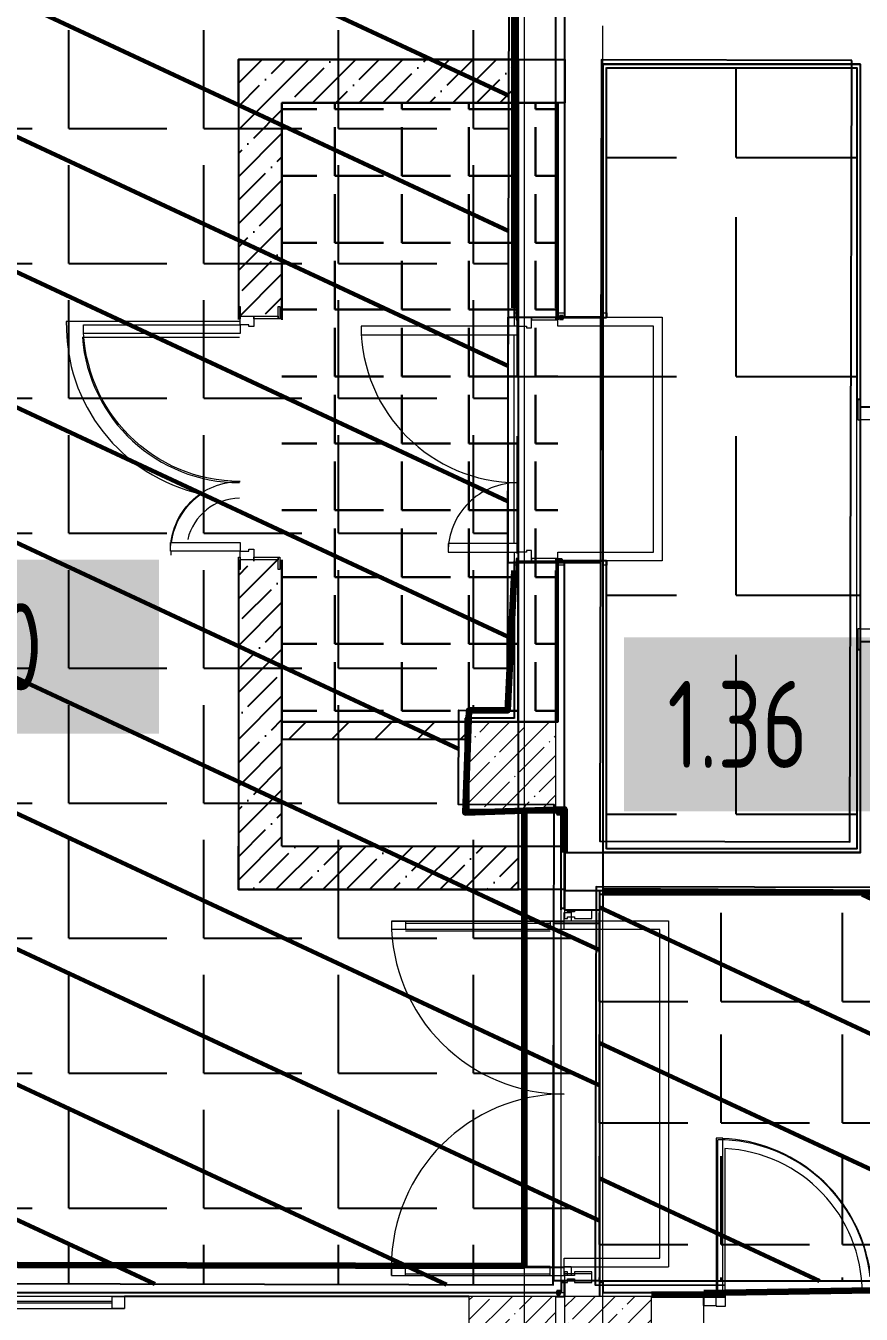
# Model space of a CAD drawing. Header units: millimetres. Extents: x -164500 to 426394, y -23753 to 102118.
# Drawn here: x 35508 to 40309, y 7661 to 15064 of the extents above; entities that cross this region are included whole.
import ezdxf

# ---------------------------------------------------------------- set-up
doc = ezdxf.new("R2010")
doc.units = ezdxf.units.MM
for name, color, linetype, lineweight in [('0) шлифовка', 5, 'Continuous', 60), ('284 стык. профилей', 1, 'Continuous', 120), ('384 ПК-3', 30, 'Continuous', 120), ('7.4) НЗ Плитка 600х600 лиф. шахты', 52, 'Continuous', 30), ('A-DETL-GENF', 7, 'Continuous', 9), ('A-FLOR', 7, 'Continuous', 9), ('A-GLAZ', 7, 'Continuous', 9), ('A-GLAZ-1', 7, 'Continuous', 5), ('A-GLAZ-CWMG-1', 7, 'Continuous', 20), ('S-COLS-1', 7, 'Continuous', 5), ('Оси', 7, 'Continuous', 9)]:
    doc.layers.add(name, color=color, linetype=linetype, lineweight=lineweight)
doc.layers.add('1.1) плитка  КР1', color=40, linetype='Continuous')
doc.layers.add('1.1.1) Плитка КР1 Остаток', color=52, linetype='Continuous')
for name, color, linetype, lineweight, true_color in [('A-DOOR-1', 7, 'Continuous', 5, 0xc0c0c0), ('A-DOOR-4', 7, 'Continuous', 5, 0xd7dbdf), ('A-DOOR-FRAM-1', 7, 'Continuous', 5, 0xc0c0c0)]:
    doc.layers.add(name, color=color, linetype=linetype, lineweight=lineweight, true_color=true_color)
doc.styles.add('СПДС', font='ГОСТ тип А.ttf', dxfattribs={"width": 0.9})
pattern_1 = [(45, (-148669.3, -129.13), (-134.70384, 134.70384), []), (45, (-148534.59, -129.13), (-134.70384, 134.70384), [238.125, -47.625, 0, -47.625])]

# ---------------------------------------------------------------- blocks, each defined once
blk = doc.blocks.new('BSC_Колонна _Прямоугольная - 500х500-23286270-Объем проектирования 1 этажа')
at = {"layer": 'S-COLS-1'}
h = blk.add_hatch(dxfattribs=at)
h.set_pattern_fill('FP_4', color=256, style=0, pattern_type=2)
h.set_pattern_definition([(45, (-38790, -7650), (-114.04925, 114.04925), []), (45, (-38675.95, -7650), (-114.04925, 114.04925), [201.613, -40.323, 6.706, -33.617])])
h.paths.add_polyline_path([(250, -250), (250, 250), (-250, 250), (-250, -250), (85.4, -250)])
for p, q in [((250, 250), (-250, 250)), ((-250, 250), (-250, -250)), ((250, -250), (250, 250)), ((-250, -250), (250, -250))]:
    blk.add_line(p, q, dxfattribs=at)
blk = doc.blocks.new('Прямоугольный импост - Импост структурный с накладкой - 160мм Темный-31239214-Объем проектирования 1 этажа')
at = {"layer": 'A-GLAZ-CWMG-1'}
for p, q in [((-50, 0), (-50, 17)), ((-50, 17), (0, 17)), ((-40, 0), (-50, 0)), ((-40, -40), (-40, 0)), ((0, 0), (-10, 0)), ((-10, 0), (-10, -40)), ((0, 17), (0, 0)), ((-50, -140), (-50, -40)), ((-50, -40), (-40, -40)), ((-10, -40), (0, -40)), ((0, -40), (0, -140)), ((0, -140), (-50, -140))]:
    blk.add_line(p, q, dxfattribs=at)
blk = doc.blocks.new('Дверь_Витражная_остекление_ - ДВН_ДАО_Главный вход_1800 в свету 5-32258809-Объем проектирования 1 этажа')
at = {"layer": 'A-DETL-GENF'}
for p, q in [((992.5, 20), (992.5, -20)), ((992.5, 20), (992.5, -20)), ((-947.5, -20), (-992.5, -20)), ((-947.5, -20), (-992.5, -20)), ((-992.5, -1012.5), (-992.5, -20.8)), ((-992.5, -20.8), (-992.5, -1012.5)), ((-947.5, -1012.5), (-947.5, -20.8)), ((-947.5, -1012.5), (-947.5, -20.8)), ((997.5, -1012.5), (997.5, -20)), ((997.5, -20), (997.5, -1012.5)), ((1042.5, -1012.5), (1042.5, -20)), ((1042.5, -1012.5), (1042.5, -20)), ((-992.5, -100), (-947.5, -100)), ((-982.5, -932.5), (-982.5, -100)), ((-938.5, -932.5), (-938.5, -100)), ((988.5, -932.5), (988.5, -100)), ((1042.5, -100), (997.5, -100)), ((1032.5, -932.5), (1032.5, -100)), ((-992.5, -932.5), (-947.5, -932.5)), ((1042.5, -932.5), (997.5, -932.5)), ((-992.5, -1012.5), (-947.5, -1012.5)), ((-992.5, -1012.5), (-947.5, -1012.5)), ((1042.5, -1012.5), (997.5, -1012.5)), ((997.5, -1012.5), (1042.5, -1012.5))]:
    blk.add_line(p, q, dxfattribs=at)
at = {"layer": 'A-DOOR-1'}
for p, q in [((-1042.5, 20), (-992.5, 20)), ((-1042.5, -20), (-1042.5, 20)), ((-992.5, 20), (-992.5, -20)), ((992.5, 20), (1042.5, 20)), ((992.5, -20), (992.5, 20)), ((1042.5, 20), (1042.5, -20)), ((-992.5, -20), (-1042.5, -20)), ((-992.5, -1012.5), (-992.5, -20.8)), ((1042.5, -20), (992.5, -20)), ((992.5, -1012.5), (992.5, -20.8))]:
    blk.add_line(p, q, dxfattribs=at)
for centre, start, end in [((-992.5, -20), 270, 0), ((992.5, -20), 180, 270)]:
    blk.add_arc(centre, 992.5, start, end, dxfattribs=at)
blk = doc.blocks.new('Прямоугольный импост - Импост структурный с накладкой - 160мм Темный-V90-Объем проектирования 1 этажа')
at = {"layer": 'A-GLAZ-CWMG-1'}
for p, q in [((-25, 0), (-25, 17)), ((-25, 17), (25, 17)), ((-15, 0), (-25, 0)), ((-15, -40), (-15, 0)), ((25, 0), (15, 0)), ((15, 0), (15, -40)), ((25, 17), (25, 0)), ((-25, -140), (-25, -40)), ((-25, -40), (-15, -40)), ((15, -40), (25, -40)), ((25, -40), (25, -140)), ((25, -140), (-25, -140))]:
    blk.add_line(p, q, dxfattribs=at)
blk = doc.blocks.new('BSC_Колонна _Прямоугольная - 500х500-V97-Объем проектирования 1 этажа')
at = {"layer": 'S-COLS-1'}
h = blk.add_hatch(dxfattribs=at)
h.set_pattern_fill('FP_113', color=256, style=0, pattern_type=2)
h.set_pattern_definition([(45, (-38240, -7650), (-114.04925, 114.04925), []), (45, (-38125.95, -7650), (-114.04925, 114.04925), [201.613, -40.323, 6.706, -33.617])])
h.paths.add_polyline_path([(30, -250), (250, -250), (250, 250), (-250, 250), (-250, -250)])
for p, q in [((250, 250), (-250, 250)), ((-250, 250), (-250, -250)), ((250, -250), (250, 250)), ((-250, -250), (250, -250))]:
    blk.add_line(p, q, dxfattribs=at)
blk = doc.blocks.new('110_Дверь_СКБ_2Ст - Д-2 1450x2100h_Лестничная клетка EIS60-31891763-Объем проектирования 1 этажа')
at = {"layer": 'A-DOOR-1'}
for p, q in [((662.5, 1010), (612.5, 1010)), ((612.5, 1010), (612.5, 110)), ((662.5, 110), (662.5, 1010)), ((-637.5, 510), (-637.5, 110)), ((-587.5, 510), (-637.5, 510)), ((-587.5, 110), (-587.5, 510)), ((-637.5, 110), (-587.5, 110)), ((612.5, 110), (662.5, 110))]:
    blk.add_line(p, q, dxfattribs=at)
for centre, radius, start, end in [((662.5, 110), 900, 90, 180), ((-637.5, 110), 400, 360, 90)]:
    blk.add_arc(centre, radius, start, end, dxfattribs=at)
at = {"layer": 'A-DOOR-FRAM-1'}
for p, q in [((-672.5, 118), (-742.5, 118)), ((-742.5, 118), (-742.5, 110)), ((-742.5, 110), (-672.5, 110)), ((-637.5, 110), (-687.5, 110)), ((-687.5, 110), (-687.5, 30)), ((-672.5, 110), (-672.5, 118)), ((-637.5, 60), (-637.5, 110)), ((662.5, 110), (662.5, 60)), ((712.5, 110), (662.5, 110)), ((767.5, 118), (697.5, 118)), ((697.5, 118), (697.5, 110)), ((697.5, 110), (767.5, 110)), ((712.5, 30), (712.5, 110)), ((767.5, 110), (767.5, 118)), ((-687.5, 30), (-627.5, 30)), ((-672.5, 30), (-687.5, 30)), ((-687.5, 30), (-687.5, -110)), ((-672.5, -110), (-672.5, 30)), ((-627.5, 60), (-637.5, 60)), ((-627.5, 30), (-627.5, 60)), ((662.5, 60), (652.5, 60)), ((652.5, 60), (652.5, 30)), ((652.5, 30), (712.5, 30)), ((712.5, 30), (697.5, 30)), ((697.5, 30), (697.5, -110)), ((712.5, -110), (712.5, 30)), ((-672.5, -110), (-742.5, -110)), ((-742.5, -110), (-742.5, -118)), ((-742.5, -118), (-672.5, -118)), ((-687.5, -110), (-672.5, -110)), ((-672.5, -118), (-672.5, -110)), ((697.5, -110), (712.5, -110)), ((767.5, -110), (697.5, -110)), ((697.5, -110), (697.5, -118)), ((697.5, -118), (767.5, -118)), ((767.5, -118), (767.5, -110))]:
    blk.add_line(p, q, dxfattribs=at)
blk = doc.blocks.new('BSC_Колонна _Прямоугольная - 500х500-V189-Объем проектирования 1 этажа')
at = {"layer": 'S-COLS-1'}
h = blk.add_hatch(dxfattribs=at)
h.set_pattern_fill('FP_180', color=256, style=0, pattern_type=2)
h.set_pattern_definition([(45, (-38240, -10950), (-114.04925, 114.04925), []), (45, (-38125.95, -10950), (-114.04925, 114.04925), [201.613, -40.323, 6.706, -33.617])])
h.paths.add_polyline_path([(250, -250), (250, 250), (-250, 250), (-250, -250), (10, -250)])
for p, q in [((250, 250), (-250, 250)), ((-250, 250), (-250, -250)), ((250, -250), (250, 250)), ((-250, -250), (250, -250))]:
    blk.add_line(p, q, dxfattribs=at)
blk = doc.blocks.new('DOR_Дверь лифта - 1350х2050h-V197-Объем проектирования 1 этажа')
at = {"layer": 'A-DOOR-1'}
for p, q in [((-600, 125), (-720, 125)), ((-720, 125), (-720, 110)), ((-720, 110), (-600, 110)), ((-675, 110), (-675, -110)), ((-600, 110), (-675, 110)), ((-600, 110), (-600, 125)), ((600, 110), (-600, 110)), ((-600, 110), (-600, -110)), ((720, 125), (600, 125)), ((600, 125), (600, 110)), ((600, -110), (600, 110)), ((675, 110), (600, 110)), ((600, 110), (720, 110)), ((675, -110), (675, 110)), ((720, 110), (720, 125)), ((-675, -110), (-600, -110)), ((-600, -110), (600, -110)), ((-20, -120), (-20, -150)), ((600, -120), (-20, -120)), ((600, -110), (675, -110)), ((600, -150), (600, -120)), ((-600, -150), (-600, -180)), ((20, -150), (-600, -150)), ((-600, -180), (20, -180)), ((-600, -190), (-600, -220)), ((20, -190), (-600, -190)), ((-600, -220), (20, -220)), ((-20, -150), (600, -150)), ((-20, -220), (-20, -250)), ((600, -220), (-20, -220)), ((20, -180), (20, -150)), ((20, -220), (20, -190)), ((600, -250), (600, -220)), ((-20, -250), (600, -250))]:
    blk.add_line(p, q, dxfattribs=at)
at = {"layer": 'A-DOOR-FRAM-1'}
for p, q in [((600, -117), (600, -120)), ((1203, -117), (600, -117)), ((600, -120), (1200, -120)), ((1200, -120), (1200, -180)), ((1203, -183), (1203, -117)), ((1200, -180), (20, -180)), ((20, -180), (20, -183)), ((20, -183), (1203, -183)), ((1203, -187), (20, -187)), ((20, -187), (20, -190)), ((20, -190), (1200, -190)), ((1200, -190), (1200, -250)), ((1203, -253), (1203, -187)), ((600, -250), (600, -253)), ((1200, -250), (600, -250)), ((600, -253), (1203, -253))]:
    blk.add_line(p, q, dxfattribs=at)
blk = doc.blocks.new('Прямоугольный импост - Импост структурный с накладкой - 160мм Темный-32469899-Объем проектирования 1 этажа')
at = {"layer": 'A-GLAZ-CWMG-1'}
for p, q in [((0, 17), (-50, 17)), ((-50, 17), (-50, 0)), ((-50, 0), (-40, 0)), ((-40, 0), (-40, -40)), ((-10, -40), (-10, 0)), ((-10, 0), (0, 0)), ((0, 0), (0, 17)), ((-40, -40), (-50, -40)), ((-50, -40), (-50, -140)), ((0, -40), (-10, -40)), ((0, -140), (0, -40)), ((-50, -140), (0, -140))]:
    blk.add_line(p, q, dxfattribs=at)
blk = doc.blocks.new('Дверь_Витражная_остекление_ - ДВН_ДАО_Главный вход_1200 в свету-V264-Объем проектирования 1 этажа')
at = {"layer": 'A-DETL-GENF'}
for p, q in [((-607.5, 925), (-647.5, 925)), ((-647.5, 925), (-647.5, 35)), ((-607.5, 915.3), (-607.5, 925)), ((-607.5, 37), (-607.5, 915.3)), ((647.5, 430), (607.5, 430)), ((607.5, 430), (607.5, 425.8)), ((607.5, 425.8), (607.5, 375.6)), ((607.5, 375.6), (607.5, 30)), ((647.5, 37), (647.5, 429.2)), ((-647.5, 30), (-607.5, 30)), ((-592.5, 30), (-647.5, 30)), ((-607.5, 30), (-607.5, 37)), ((-592.5, -40), (-592.5, 30)), ((592.5, -40), (592.5, 30)), ((592.5, 30), (647.5, 30)), ((607.5, 30), (647.5, 30)), ((-647.5, -35), (-647.5, -40)), ((-647.5, -40), (-592.5, -40)), ((647.5, -40), (592.5, -40)), ((647.5, -35), (647.5, -40))]:
    blk.add_line(p, q, dxfattribs=at)
at = {"layer": 'A-DOOR-1'}
blk.add_line((-647.5, 925), (-647.5, 35), dxfattribs=at)
for centre, radius, start, end in [((-647.5, 30), 895, 51.99688, 90), ((-647.5, 30), 895, 40.53478, 49.60633), ((-647.5, 30), 895, 28.70051, 37.14685), ((-647.5, 30), 895, 19.40329, 25.28264), ((647.5, 30), 400, 100.12921, 165.53568), ((647.5, 30), 400, 90, 92.50952), ((-647.5, 30), 895, 6.42532, 18.13457), ((647.5, 30), 400, 178.98578, 180), ((-647.5, 30), 895, 360, 0.45102)]:
    blk.add_arc(centre, radius, start, end, dxfattribs=at)
at = {"layer": 'A-DOOR-4'}
blk.add_line((647.5, 429.2), (647.5, 37), dxfattribs=at)
for centre, radius, start, end in [((-647.5, 30), 895, 51.07969, 51.99688), ((-647.5, 30), 895, 49.60633, 50.95725), ((-647.5, 30), 895, 38.34701, 40.53478), ((-647.5, 30), 895, 37.14685, 38.18944), ((-647.5, 30), 895, 25.57619, 28.70051), ((-647.5, 30), 895, 25.28264, 25.52502), ((647.5, 30), 400, 98.16206, 100.12921), ((647.5, 30), 400, 92.50952, 97.85815), ((-647.5, 30), 895, 19.18715, 19.40329), ((-647.5, 30), 895, 18.13457, 19.14762), ((-647.5, 30), 895, 0.45102, 6.42532), ((647.5, 30), 400, 165.53568, 178.98578)]:
    blk.add_arc(centre, radius, start, end, dxfattribs=at)
blk = doc.blocks.new('Прямоугольный импост - 50 x 70 мм-V265-Объем проектирования 1 этажа')
at = {"layer": 'A-GLAZ-CWMG-1'}
for p, q in [((0, 35), (-70, 35)), ((-70, 35), (-70, -35)), ((0, -35), (0, 35)), ((-70, -35), (0, -35))]:
    blk.add_line(p, q, dxfattribs=at)
blk = doc.blocks.new('120_Окно_СКБ_1Ст - 120_Окно_СКБ_1Ст 400х1200 EI30-24228909-Объем проектирования 1 этажа')
at = {"layer": 'A-GLAZ'}
for p, q in [((-600, 30), (-600, 100)), ((-600, 100), (-530, 100)), ((-530, 100), (-530, 30)), ((530, 30), (530, 100)), ((530, 100), (600, 100)), ((600, 100), (600, 30)), ((-530, 30), (-600, 30)), ((600, 30), (530, 30))]:
    blk.add_line(p, q, dxfattribs=at)
at = {"layer": 'A-GLAZ-1'}
for p, q in [((600, 100), (-600, 100)), ((-600, 30), (600, 30)), ((530, 70), (-530, 70)), ((530, 60), (-530, 60))]:
    blk.add_line(p, q, dxfattribs=at)
blk = doc.blocks.new('110_Дверь_СКБ_2Ст - Д-2 1450x2100h_Лестничная клетка EIS60-31576737-Объем проектирования 2 этажа')
at = {"layer": 'A-DOOR-1'}
for p, q in [((-637.5, 1010), (-637.5, 110)), ((-587.5, 1010), (-637.5, 1010)), ((-587.5, 110), (-587.5, 1010)), ((662.5, 510), (612.5, 510)), ((612.5, 510), (612.5, 110)), ((662.5, 110), (662.5, 510)), ((-637.5, 110), (-587.5, 110)), ((612.5, 110), (662.5, 110))]:
    blk.add_line(p, q, dxfattribs=at)
for centre, radius, start, end in [((-637.5, 110), 900, 0, 90), ((662.5, 110), 400, 90, 180)]:
    blk.add_arc(centre, radius, start, end, dxfattribs=at)
at = {"layer": 'A-DOOR-FRAM-1'}
for p, q in [((-672.5, 118), (-742.5, 118)), ((-742.5, 118), (-742.5, 110)), ((-742.5, 110), (-672.5, 110)), ((-637.5, 110), (-687.5, 110)), ((-687.5, 110), (-687.5, 30)), ((-672.5, 110), (-672.5, 118)), ((-637.5, 60), (-637.5, 110)), ((662.5, 110), (662.5, 60)), ((712.5, 110), (662.5, 110)), ((767.5, 118), (697.5, 118)), ((697.5, 118), (697.5, 110)), ((697.5, 110), (767.5, 110)), ((712.5, 30), (712.5, 110)), ((767.5, 110), (767.5, 118)), ((-687.5, 30), (-627.5, 30)), ((-672.5, 30), (-687.5, 30)), ((-687.5, 30), (-687.5, -110)), ((-672.5, -110), (-672.5, 30)), ((-627.5, 60), (-637.5, 60)), ((-627.5, 30), (-627.5, 60)), ((662.5, 60), (652.5, 60)), ((652.5, 60), (652.5, 30)), ((652.5, 30), (712.5, 30)), ((712.5, 30), (697.5, 30)), ((697.5, 30), (697.5, -110)), ((712.5, -110), (712.5, 30)), ((-672.5, -110), (-742.5, -110)), ((-742.5, -110), (-742.5, -118)), ((-742.5, -118), (-672.5, -118)), ((-687.5, -110), (-672.5, -110)), ((-672.5, -118), (-672.5, -110)), ((697.5, -110), (712.5, -110)), ((767.5, -110), (697.5, -110)), ((697.5, -110), (697.5, -118)), ((697.5, -118), (767.5, -118)), ((767.5, -118), (767.5, -110))]:
    blk.add_line(p, q, dxfattribs=at)

msp = doc.modelspace()

# ---------------------------------------------------------------- hatches: boundary and pattern name
at = {"linetype": 'ByBlock', "ltscale": 0.5}
h = msp.add_hatch(dxfattribs=at)
h.set_pattern_fill('ANSI35', color=256, scale=30)
h.set_pattern_definition(pattern_1)
h.paths.add_polyline_path([(36980.005, 14620.871), (38340.005, 14620.871), (38340.005, 14870.871), (36730.005, 14870.871), (36730.005, 14620.871), (36730.005, 13376.329), (36980.005, 13376.329)])
h = msp.add_hatch(dxfattribs=at)
h.set_pattern_fill('ANSI35', color=256, scale=30)
h.set_pattern_definition(pattern_1)
h.paths.add_polyline_path([(36980.005, 11995.871), (36730.005, 11995.871), (36730.005, 10100.871), (38340.005, 10100.871), (38340.005, 10350.871), (36980.005, 10350.871)])
h = msp.add_hatch()
h.set_pattern_fill('ANSI31', color=256, scale=55)
h.set_pattern_definition([(45, (205553.12, 26879), (-123.47852, 123.47852), [])])
h.paths.add_polyline_path([(38054.702, 11063.938), (36980.005, 11063.938), (36980.005, 10964.346), (38054.702, 10964.346)])
at = {"layer": '0) шлифовка', "true_color": 0x2776bb}
h = msp.add_hatch(dxfattribs=at)
h.set_pattern_fill('ANSI31', color=152, scale=222, angle=110)
h.set_pattern_definition([(155, (205553.1, 26879), (-297.8825, -638.811), [])])
h.paths.add_polyline_path([(28087.437, 10813.069), (28066.437, 10813.119), (28059.493, 7854.627), (30229.487, 7849.533), (30229.397, 7811.533), (32729.391, 7805.665), (32729.48, 7843.664), (38538.464, 7830.028), (38544.938, 10588.021), (37994.939, 10589.312), (37996.212, 11131.31), (38276.211, 11130.653), (38303.868, 22912.621), (37674.37, 22914.098), (37531.861, 22914.433), (37044.872, 22915.576), (37044.874, 22916.576), (35244.879, 22920.801), (35244.876, 22919.801), (34757.887, 22920.944), (34615.378, 22921.279), (34285.879, 22922.052), (34264.18, 13678.078), (28094.197, 13692.561)])
h.paths.add_polyline_path([(38543.342, 9908.035), (38804.702, 9908.035), (38804.702, 7853.938), (38543.342, 7853.938)])
h.paths.add_polyline_path([(38824.702, 22789.216), (38314.702, 22789.216), (38314.702, 21459.216), (38824.702, 21459.216)])
h = msp.add_hatch(dxfattribs=at)
h.set_pattern_fill('ANSI31', color=152, scale=222, angle=110)
h.set_pattern_definition([(155, (38804.7, 11553.94), (-297.88, -638.81), [])])
h.paths.add_polyline_path([(42465.702, 10072.938), (38804.702, 10072.938), (38804.702, 7853.938), (42465.702, 7853.938)])
at = {"layer": '1.1) плитка  КР1'}
h = msp.add_hatch(dxfattribs=at)
h.set_pattern_fill('ANGLE', color=256, scale=100)
h.set_pattern_definition([(0, (38804.7, 11553.94), (0, 698.5), [508, -190.5]), (90, (38804.7, 11553.94), (-698.5, 4e-14), [508, -190.5])])
h.paths.add_polyline_path([(42465.702, 10072.938), (38804.702, 10072.938), (38804.702, 7853.938), (42465.702, 7853.938)])
at = {"layer": '1.1.1) Плитка КР1 Остаток'}
h = msp.add_hatch(dxfattribs=at)
h.set_pattern_fill('ANGLE', color=256, scale=111)
h.set_pattern_definition([(0, (205553.1, 26879), (0, 775.335), [563.88, -211.455]), (90, (205553.1, 26879), (-775.335, 5e-14), [563.88, -211.455])])
h.paths.add_polyline_path([(28087.437, 10813.069), (28066.437, 10813.119), (28059.493, 7854.627), (30229.487, 7849.533), (30229.397, 7811.533), (32729.391, 7805.665), (32729.48, 7843.664), (38538.464, 7830.028), (38544.938, 10588.021), (37994.939, 10589.312), (37996.212, 11131.31), (38276.211, 11130.653), (38303.868, 22912.621), (37674.37, 22914.098), (37531.861, 22914.433), (37044.872, 22915.576), (37044.874, 22916.576), (35244.879, 22920.801), (35244.876, 22919.801), (34757.887, 22920.944), (34615.378, 22921.279), (34285.879, 22922.052), (34264.18, 13678.078), (28094.197, 13692.561)])
h.paths.add_polyline_path([(38543.342, 9908.035), (38804.702, 9908.035), (38804.702, 7853.938), (38543.342, 7853.938)])
h.paths.add_polyline_path([(38824.702, 22789.216), (38314.702, 22789.216), (38314.702, 21459.216), (38824.702, 21459.216)])
h = msp.add_hatch(dxfattribs=at)
h.set_pattern_fill('ANGLE', color=256, scale=180)
h.set_pattern_definition([(0, (205553.1, 26879), (0, 1257.3), [914.4, -342.9]), (90, (205553.1, 26879), (-1257.3, 8e-14), [914.4, -342.9])])
h.paths.add_polyline_path([(40283.702, 14822.938), (38845.702, 14822.938), (38845.702, 13387.938), (38824.702, 13387.938), (38824.702, 11989.938), (38845.702, 11989.938), (38845.702, 10334.938), (40283.702, 10334.938), (40283.702, 11478.938), (40304.702, 11478.938), (40304.702, 12918.938), (40283.702, 12918.938)])
h.paths.add_polyline_path([(38813.511, 13387.938), (38595.202, 13387.938), (38595.202, 13377.938), (38575.202, 13377.938), (38575.202, 13387.938), (38562.702, 13387.938), (38562.702, 13373.938), (38554.702, 13373.938), (38414.702, 13373.938), (38414.702, 13328.938), (38384.702, 13328.938), (38384.702, 13338.938), (38334.702, 13338.938), (38334.702, 13373.938), (38326.702, 13373.938), (38326.702, 13387.938), (38281.51, 13387.938), (38278.207, 11980.896), (38313.702, 11980.896), (38313.702, 11988.938), (38314.702, 11988.938), (38326.702, 11988.744), (38326.702, 12003.938), (38334.702, 12038.938), (38384.702, 12038.938), (38384.702, 12048.938), (38414.702, 12048.938), (38414.702, 12003.938), (38554.702, 12003.938), (38570.202, 12003.938), (38570.202, 11999.938), (38590.202, 11999.938), (38590.202, 11989.938), (38813.511, 11989.938)])
at = {"layer": '7.4) НЗ Плитка 600х600 лиф. шахты'}
h = msp.add_hatch(dxfattribs=at)
h.set_pattern_fill('ANGLE', color=256, scale=55)
h.set_pattern_definition([(0, (205553.12, 26879), (0, 384.175), [279.4, -104.775]), (90, (205553.12, 26879), (-384.175, 2e-14), [279.4, -104.775])])
h.paths.add_polyline_path([(36980.005, 11063.938), (38564.702, 11063.938), (38564.702, 14620.871), (36980.005, 14620.871)])

# ---------------------------------------------------------------- linework, layer by layer
for p, q in [((38313.702, 21439.216), (38313.702, 13388.938)), ((38334.702, 21439.216), (38334.702, 13443.938)), ((38554.702, 13443.938), (38554.702, 21439.216)), ((38604.702, 21384.216), (38604.702, 13388.938)), ((38824.702, 14843.938), (40304.702, 14843.938)), ((38824.702, 14843.938), (38824.702, 13388.938)), ((38844.702, 14822.938), (38844.702, 14823.938)), ((38845.702, 14822.938), (40283.702, 14822.938)), ((38845.702, 13388.938), (38845.702, 14822.938)), ((40283.702, 14822.938), (40283.702, 12873.938)), ((40284.702, 14823.938), (40284.702, 14822.938)), ((40304.702, 12873.938), (40304.702, 14843.938)), ((38844.702, 13413.938), (38844.702, 13387.938)), ((38313.702, 13388.938), (38314.702, 13388.938)), ((38824.702, 13388.938), (38562.702, 13388.938)), ((38562.702, 13387.938), (38844.702, 13387.938)), ((38575.202, 13397.938), (38575.202, 13377.938)), ((38595.202, 13397.938), (38575.202, 13397.938)), ((38575.202, 13377.938), (38595.202, 13377.938)), ((38595.202, 13377.938), (38595.202, 13397.938)), ((40284.702, 12918.938), (40304.702, 12918.938)), ((40283.702, 12873.938), (40284.702, 12873.938)), ((40304.702, 12873.938), (40524.702, 12873.938)), ((38590.202, 11999.938), (38570.202, 11999.938)), ((38570.202, 11999.938), (38570.202, 11979.938)), ((38590.202, 11979.938), (38590.202, 11999.938)), ((38314.702, 11988.938), (38313.702, 11988.938)), ((38313.702, 11988.938), (38313.702, 11084.938)), ((38334.702, 11933.938), (38334.702, 11063.938)), ((38554.702, 11063.938), (38554.702, 11933.938)), ((38844.702, 11989.938), (38562.702, 11989.938)), ((38562.702, 11988.938), (38824.702, 11988.938)), ((38570.202, 11979.938), (38590.202, 11979.938)), ((38604.702, 9993.938), (38604.702, 11988.938)), ((38824.702, 11988.938), (38824.702, 10093.938)), ((38844.702, 11989.938), (38844.702, 11963.938)), ((38845.702, 10334.938), (38845.702, 11988.938)), ((40284.702, 11523.938), (40283.702, 11523.938)), ((40283.702, 11523.938), (40283.702, 10334.938)), ((40304.702, 11478.938), (40284.702, 11478.938)), ((40524.702, 11523.938), (40304.702, 11523.938)), ((40304.702, 10313.938), (40304.702, 11523.938)), ((38033.702, 11084.938), (38033.702, 10542.938)), ((38313.702, 11084.938), (38033.702, 11084.938)), ((38314.702, 11084.938), (38314.702, 11083.938)), ((38033.702, 10542.938), (38583.702, 10542.938)), ((38604.702, 10563.938), (38554.702, 10563.938)), ((38559.202, 10552.938), (38559.202, 10532.938)), ((38579.202, 10552.938), (38559.202, 10552.938)), ((38579.202, 10543.938), (38559.202, 10543.938)), ((38559.202, 10532.938), (38579.202, 10532.938)), ((38579.202, 10532.938), (38579.202, 10552.938)), ((38583.702, 10543.938), (38584.702, 10543.938)), ((38583.702, 9983.938), (38583.702, 10543.938)), ((38604.702, 10313.938), (38824.702, 10313.938)), ((40304.702, 10313.938), (38824.702, 10313.938)), ((38845.702, 10333.938), (38844.702, 10333.938)), ((40283.702, 10334.938), (38845.702, 10334.938)), ((40284.702, 10334.938), (40284.702, 10333.938)), ((38604.702, 10093.938), (38604.702, 9983.938)), ((42444.702, 10093.938), (38604.702, 10093.938)), ((38804.702, 10093.938), (38804.702, 9983.938)), ((38824.702, 10073.938), (38824.702, 9993.938)), ((38825.702, 10072.938), (42465.702, 10072.938)), ((38825.702, 9983.938), (38825.702, 10072.938)), ((38584.702, 9993.938), (38604.702, 9993.938)), ((38804.702, 9993.938), (38824.702, 9993.938)), ((38824.702, 9993.938), (38824.702, 9983.938)), ((38583.702, 9983.938), (38584.702, 9983.938)), ((38604.702, 9983.938), (38804.702, 9983.938)), ((38824.702, 9983.938), (38825.702, 9983.938)), ((38584.702, 7853.938), (38583.702, 7853.938)), ((38583.702, 7853.938), (38583.702, 7784.938)), ((38804.702, 7853.938), (38604.702, 7853.938)), ((38604.702, 7853.938), (38604.702, 7763.938)), ((38804.702, 7853.938), (38804.702, 7763.938)), ((38824.702, 7853.938), (38824.702, 7783.938)), ((38825.702, 7853.938), (38824.702, 7853.938)), ((38825.702, 7784.938), (38825.702, 7853.938)), ((38583.702, 7784.938), (32774.702, 7784.938)), ((38579.702, 7794.938), (38559.702, 7794.938)), ((38559.702, 7794.938), (38559.702, 7774.938)), ((38579.702, 7783.938), (38559.702, 7783.938)), ((38559.702, 7774.938), (38579.702, 7774.938)), ((38579.702, 7774.938), (38579.702, 7794.938)), ((38604.702, 7843.938), (38584.702, 7843.938)), ((38584.702, 7784.938), (38584.702, 7783.938)), ((38604.702, 7763.938), (38604.702, 7843.938)), ((38824.702, 7843.938), (38804.702, 7843.938)), ((38825.702, 7783.938), (38824.702, 7783.938)), ((39524.702, 7784.938), (38825.702, 7784.938)), ((39404.702, 7711.938), (39404.702, 7783.938)), ((38054.702, 7763.938), (36074.702, 7763.938)), ((38554.702, 7763.938), (38604.702, 7763.938)), ((39404.702, 7763.938), (39104.702, 7763.938))]:
    msp.add_line(p, q)
at = {"flags": 128}
for points in [[(28087.437, 10813.069), (28066.437, 10813.119), (28059.493, 7854.627), (30229.487, 7849.533), (30229.397, 7811.533), (32729.391, 7805.665), (32729.48, 7843.664), (38538.464, 7830.028), (38544.938, 10588.021), (37994.939, 10589.312), (37996.212, 11131.31), (38276.211, 11130.653), (38303.868, 22912.621), (37674.37, 22914.098), (37531.861, 22914.433), (37044.872, 22915.576), (37044.874, 22916.576), (35244.879, 22920.801), (35244.876, 22919.801), (34757.887, 22920.944), (34615.378, 22921.279), (34285.879, 22922.052), (34264.18, 13678.078), (28094.197, 13692.561)], [(40254.98, 14864.018), (38816.984, 14867.394), (38806.449, 10379.406), (40244.445, 10376.031)]]:
    msp.add_lwpolyline(points, close=True, dxfattribs=at)
at = {"linetype": 'ByBlock', "ltscale": 0.5}
for points in [[(36730.005, 11995.871), (36730.005, 10100.871), (38340.005, 10100.871), (38340.005, 14870.871), (36730.005, 14870.871), (36730.005, 13376.329)], [(36980.005, 14870.871), (36730.005, 14870.871), (36730.005, 13376.329)], [(36730.005, 14620.871), (36730.005, 14620.871), (36730.005, 14870.871), (38605.891, 14870.871), (38605.891, 14620.871), (36980.005, 14620.871)], [(36980.005, 13376.329), (36980.005, 14620.871)], [(36730.005, 11995.871), (36730.005, 10100.871), (36980.005, 10100.871)], [(36980.005, 10350.871), (36980.005, 11995.871)], [(36980.005, 10350.871), (38605.891, 10350.871), (38605.891, 10100.871), (36730.005, 10100.871), (36730.005, 10350.871)]]:
    msp.add_lwpolyline(points, dxfattribs=at)
at = {"flags": 128}
msp.add_lwpolyline([(48014.799, 11586.794), (45959.314, 11591.619), (45957.387, 10770.621), (42427.397, 10778.908), (42425.824, 10108.909), (38785.834, 10117.454), (38780.463, 7829.46), (39524.702, 7827.713)], dxfattribs=at)
msp.add_lwpolyline([(38054.702, 11063.938), (36980.005, 11063.938), (36980.005, 10964.346), (38054.702, 10964.346)], close=True)
at = {"layer": '1.1) плитка  КР1'}
msp.add_lwpolyline([(42465.702, 10072.938), (38804.702, 10072.938), (38804.702, 7853.938), (42465.702, 7853.938)], close=True, dxfattribs=at)
at = {"layer": '1.1.1) Плитка КР1 Остаток'}
for points in [[(40304.702, 14843.938), (38824.702, 14843.938), (38824.702, 10313.938), (40304.702, 10313.938)], [(38813.511, 13387.938), (38278.207, 13387.938), (38278.207, 11980.896), (38813.511, 11980.896)], [(38543.342, 9908.035), (38804.702, 9908.035), (38804.702, 7853.938), (38543.342, 7853.938)]]:
    msp.add_lwpolyline(points, close=True, dxfattribs=at)
at = {"layer": '284 стык. профилей'}
for points in [[(38374.702, 7937.938), (38374.702, 10542.938)], [(39404.702, 7783.938), (41834.702, 7822.291)]]:
    msp.add_lwpolyline(points, dxfattribs=at)
at = {"layer": '384 ПК-3'}
for points in [[(38314.702, 21414.216), (38314.702, 13443.938)], [(38314.702, 11933.938), (38276.211, 11130.653), (38054.702, 11130.653), (38033.702, 10542.938), (38604.702, 10563.938), (38604.702, 10313.938)], [(38824.702, 10093.938), (42465.702, 10072.938), (42465.702, 10742.938), (43689.702, 10775.944)], [(38374.702, 7937.938), (31579.702, 7951.672)], [(39529.702, 7771.938), (39104.702, 7771.938)]]:
    msp.add_lwpolyline(points, dxfattribs=at)
at = {"layer": '7.4) НЗ Плитка 600х600 лиф. шахты', "color": 4}
for points in [[(38564.702, 13374.879), (38564.702, 14620.871), (36980.005, 14620.871), (36980.005, 13374.879)], [(36980.005, 11995.871), (36980.005, 11063.938), (38564.702, 11063.938), (38564.702, 11995.871)]]:
    msp.add_lwpolyline(points, dxfattribs=at)
at = {"layer": 'A-FLOR'}
for p, q in [((38314.702, 21414.216), (38314.702, 13338.938)), ((38844.702, 14823.938), (40284.702, 14823.938)), ((38844.702, 13413.938), (38844.702, 14822.938)), ((40284.702, 10334.938), (40284.702, 14822.938)), ((38314.702, 13413.938), (38326.702, 13413.938)), ((38562.702, 13413.938), (38604.702, 13413.938)), ((38824.702, 13413.938), (38844.702, 13413.938)), ((36735.537, 13364.002), (35740.738, 13364.002)), ((38564.702, 13338.938), (38564.702, 13388.938)), ((38564.702, 13388.938), (38575.202, 13388.938)), ((39114.702, 13338.938), (38564.702, 13338.938)), ((38595.202, 13388.938), (38604.702, 13388.938)), ((38824.702, 13388.938), (39164.702, 13388.938)), ((39114.702, 12038.938), (39114.702, 13338.938)), ((39164.702, 13388.938), (39164.702, 11988.938)), ((35833.249, 13274.002), (36735.537, 13274.002)), ((38314.702, 12088.938), (38314.702, 13288.938)), ((38314.702, 12038.938), (38314.702, 11084.938)), ((38564.702, 11988.938), (38564.702, 12038.938)), ((38564.702, 12038.938), (39114.702, 12038.938)), ((38326.702, 11963.938), (38314.702, 11963.938)), ((38604.702, 11963.938), (38562.702, 11963.938)), ((38570.202, 11988.938), (38564.702, 11988.938)), ((38604.702, 11988.938), (38590.202, 11988.938)), ((39164.702, 11988.938), (38824.702, 11988.938)), ((38844.702, 11963.938), (38824.702, 11963.938)), ((38844.702, 10333.938), (38844.702, 11963.938)), ((38314.702, 11083.938), (38034.702, 11083.938)), ((38034.702, 11083.938), (38034.702, 10543.938)), ((38034.702, 10543.938), (38559.202, 10543.938)), ((38579.202, 10543.938), (38583.702, 10543.938)), ((38584.702, 7784.938), (38584.702, 10543.938)), ((40284.702, 10333.938), (38845.702, 10333.938)), ((38824.702, 10073.938), (42464.702, 10073.938)), ((38600.946, 9871.368), (38600.946, 9921.368)), ((38641.702, 9921.368), (39200.946, 9921.368)), ((39200.946, 9921.368), (39200.946, 7933.938)), ((39150.946, 9871.368), (38600.946, 9871.368)), ((39150.946, 7983.938), (39150.946, 9871.368)), ((39484.702, 7783.938), (39484.702, 8663.938)), ((39524.702, 8612.973), (39524.702, 7783.938)), ((38600.946, 7933.938), (38600.946, 7983.938)), ((38600.946, 7983.938), (39150.946, 7983.938)), ((38601.702, 7933.938), (39200.946, 7933.938)), ((38559.702, 7783.938), (30276.79, 7783.938)), ((38604.702, 7783.938), (38579.702, 7783.938)), ((39524.702, 7783.938), (38825.702, 7783.938)), ((39404.702, 7543.938), (39404.702, 7711.938))]:
    msp.add_line(p, q, dxfattribs=at)
for centre, radius, start, end in [((36735.537, 13344.013), 995, 178.848904, 257.3294636), ((36735.537, 13344.013), 995, 178.848904, 257.3294636), ((36735.537, 13344.013), 905, 184.4368713, 270), ((36735.537, 13344.013), 905, 184.4368713, 270), ((36735.537, 12044.013), 395, 123.5404849, 172.4457833), ((36735.537, 12044.013), 395, 123.5404849, 172.4457833), ((36735.537, 12044.013), 305, 90, 166.9572971), ((36735.537, 12044.013), 305, 90, 166.9572971), ((36735.537, 12044.013), 395, 179.7259682, 183.0720113), ((36735.537, 12044.013), 395, 179.7259682, 183.0720113), ((39484.702, 7783.938), 880, 6.0553487, 90), ((39484.702, 7783.938), 880, 6.0553487, 90), ((39484.702, 7783.938), 830, 360, 87.2376876), ((39484.702, 7783.938), 830, 360, 87.2376876)]:
    msp.add_arc(centre, radius, start, end, dxfattribs=at)
at = {"layer": 'Оси'}
for points in [[(38374.702, -2042.321), (38374.702, 2957.679), (38374.702, 18641.66), (38374.702, 23641.66)], [(39706.127, -2042.321), (39706.127, -1322.84), (38824.702, -759.518), (38824.702, 4240.482), (38824.702, 10063.938), (38824.702, 15063.938)]]:
    msp.add_lwpolyline(points, dxfattribs=at)

# ---------------------------------------------------------------- block references
for name, p, rotation in [('110_Дверь_СКБ_2Ст - Д-2 1450x2100h_Лестничная клетка EIS60-31891763-Объем проектирования 1 этажа', (38444.702, 12676.438), 89.99999999999991), ('DOR_Дверь лифта - 1350х2050h-V197-Объем проектирования 1 этажа', (40414.702, 12198.938), 90), ('Дверь_Витражная_остекление_ - ДВН_ДАО_Главный вход_1800 в свету 5-32258809-Объем проектирования 1 этажа', (38621.702, 8926.438), 269.9999999999999), ('Прямоугольный импост - Импост структурный с накладкой - 160мм Темный-32469899-Объем проектирования 1 этажа', (38621.702, 9983.938), 89.99999999999993), ('Прямоугольный импост - 50 x 70 мм-V265-Объем проектирования 1 этажа', (39404.702, 7746.938), 180)]:
    msp.add_blockref(name, p, dxfattribs=dict(rotation=rotation))
for name, p in [('BSC_Колонна _Прямоугольная - 500х500-V189-Объем проектирования 1 этажа', (38304.702, 10813.938)), ('Дверь_Витражная_остекление_ - ДВН_ДАО_Главный вход_1200 в свету-V264-Объем проектирования 1 этажа', (40122.202, 7746.938)), ('BSC_Колонна _Прямоугольная - 500х500-V97-Объем проектирования 1 этажа', (38304.702, 7513.938)), ('BSC_Колонна _Прямоугольная - 500х500-23286270-Объем проектирования 1 этажа', (38854.702, 7513.938))]:
    msp.add_blockref(name, p)
at = {"extrusion": (0, 0, -1), "rotation": 270.0000000000001}
for name, p in [('Прямоугольный импост - Импост структурный с накладкой - 160мм Темный-31239214-Объем проектирования 1 этажа', (-38621.702, 7853.938)), ('Прямоугольный импост - Импост структурный с накладкой - 160мм Темный-V90-Объем проектирования 1 этажа', (-38621.702, 7868.938))]:
    msp.add_blockref(name, p, dxfattribs=at)
at = {"color": 3}
msp.add_blockref('120_Окно_СКБ_1Ст - 120_Окно_СКБ_1Ст 400х1200 EI30-24228909-Объем проектирования 1 этажа', (35474.702, 7663.938), dxfattribs=at)
at = {"layer": 'A-DOOR-1', "xscale": -1, "rotation": 90.00000000000007}
msp.add_blockref('110_Дверь_СКБ_2Ст - Д-2 1450x2100h_Лестничная клетка EIS60-31576737-Объем проектирования 2 этажа', (36848.935, 12708.371), dxfattribs=at)

# ---------------------------------------------------------------- texts
at = {"char_height": 500, "width": 1212.1515, "attachment_point": 1, "style": 'СПДС', "bg_fill": 1, "box_fill_scale": 1.5, "bg_fill_color": 7, "bg_fill_true_color": 16777215, "bg_fill_transparency": 0}
for s, insert in [('1.30', (34811.085, 11746.291)), ('1.36', (39195.165, 11300.169))]:
    msp.add_mtext(s, dxfattribs=dict(at, insert=insert))

doc.saveas('drawing.dxf')
